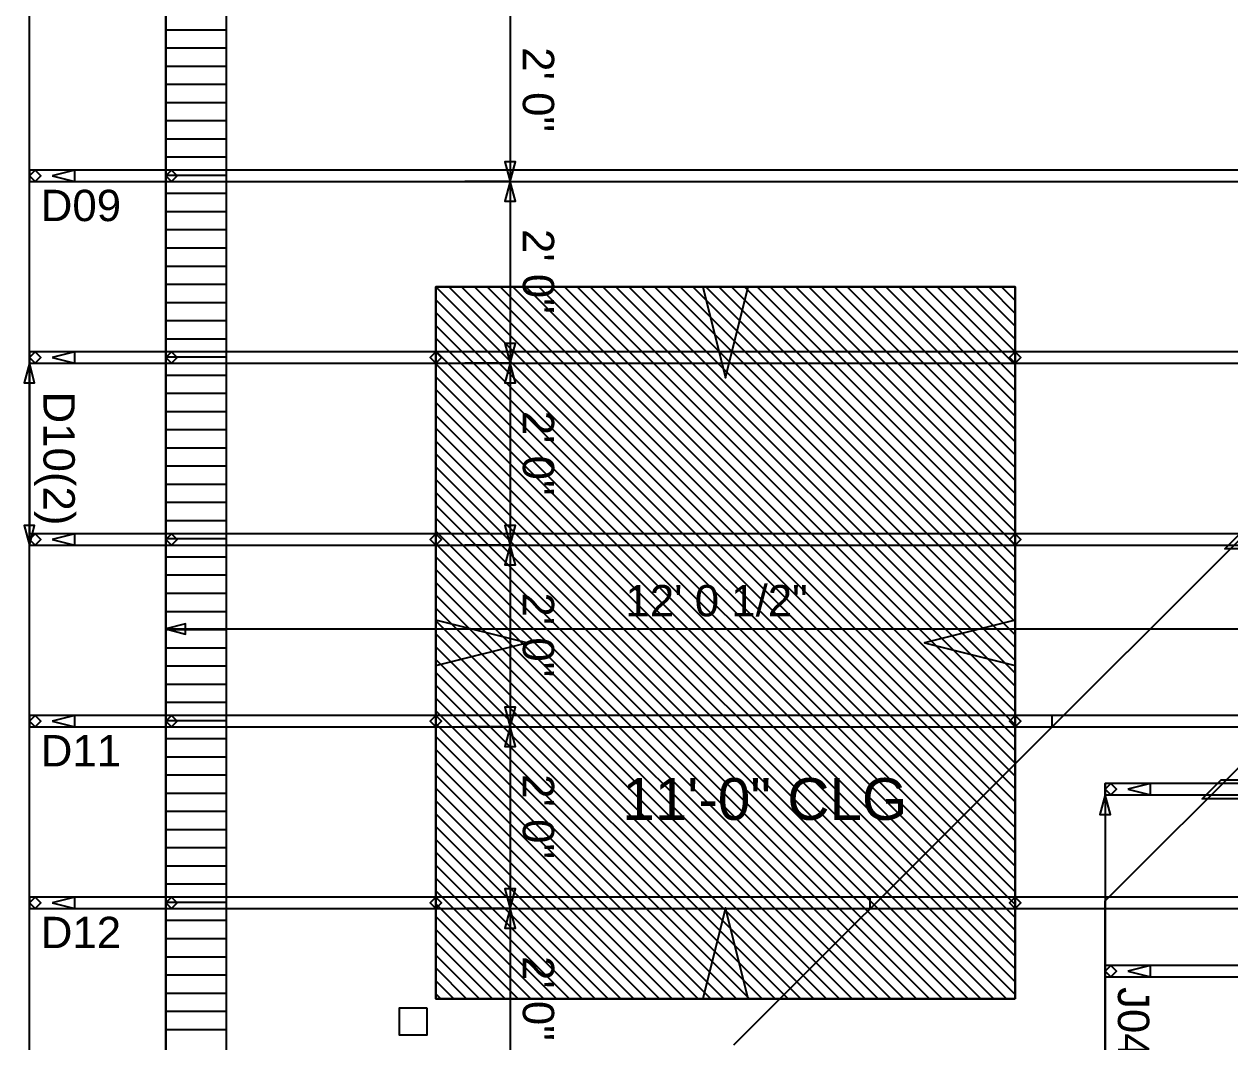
# Model space of a CAD drawing. Header units: inches. Extents: x -25328 to 8149, y -5530 to 4336.
# Drawn here: x 1079.4 to 1238.5, y 2667.5 to 2801.9 of the extents above; entities that cross this region are included whole.
import ezdxf

# ---------------------------------------------------------------- set-up
doc = ezdxf.new("R2010")
doc.units = ezdxf.units.IN
doc.header["$LTSCALE"] = 16
doc.header["$MEASUREMENT"] = 0
doc.layers.get('0').update_dxf_attribs({"linetype": 'CONTINUOUS'})
for name, color, linetype in [('1st_Floor_Labels_Engineering_Mem', 7, 'CONTINUOUS'), ('1st_Floor_Objects_Dimensions', 7, 'CONTINUOUS'), ('1st_Floor_Objects_Interference', 7, 'CONTINUOUS'), ('1st_Floor_Objects_Non-Associativ', 7, 'CONTINUOUS'), ('1st_Floor_Objects_Planes', 7, 'CONTINUOUS'), ('1st_Floor_Objects_Roof_Framing', 40, 'CONTINUOUS'), ('1st_Floor_Objects_Roof_Truss', 40, 'CONTINUOUS'), ('1st_Floor_Objects_Walls', 7, 'CONTINUOUS')]:
    doc.layers.add(name, color=color, linetype=linetype)
doc.styles.add('ARIAL', font='arial.ttf', dxfattribs={"height": 13.333333})

msp = doc.modelspace()

# ---------------------------------------------------------------- linework, layer by layer
at = {"layer": '1st_Floor_Labels_Engineering_Mem', "color": 7}
for p, q in [((1080.05611888, 2757.08588153), (1080.05611888, 2733.08588153)), ((1222.05619517, 2700.08615618), (1222.05619517, 2652.08615618))]:
    msp.add_line(p, q, dxfattribs=at)
for points in [[(1080.05611888, 2757.08588153), (1079.36159983, 2754.49397784), (1080.75063792, 2754.49397784), (1080.05611888, 2757.08588153)], [(1080.05611888, 2733.08588153), (1080.75063792, 2735.67778521), (1079.36159983, 2735.67778521), (1080.05611888, 2733.08588153)], [(1222.05619517, 2700.08615618), (1221.36167613, 2697.4942525), (1222.75071421, 2697.4942525), (1222.05619517, 2700.08615618)]]:
    msp.add_lwpolyline(points, close=True, dxfattribs=at).dxf.unprotected_set("ltscale", 0)
at = {"layer": '1st_Floor_Objects_Dimensions', "color": 7}
for p, q in [((1143.51589671, 2805.08583575), (1143.51589671, 2781.08588153)), ((1143.51589671, 2781.08588153), (1137.51589671, 2781.08588153)), ((1143.51589671, 2781.08588153), (1137.51589671, 2781.08588153)), ((1143.51589671, 2781.08588153), (1149.51589671, 2781.08588153)), ((1143.51589671, 2781.08588153), (1143.51589671, 2757.08588153)), ((1143.51589671, 2781.08588153), (1149.51589671, 2781.08588153)), ((1143.51589671, 2757.08588153), (1137.51589671, 2757.08588153)), ((1143.51589671, 2757.08588153), (1137.51589671, 2757.08588153)), ((1143.51589671, 2757.08588153), (1149.51589671, 2757.08588153)), ((1143.51589671, 2757.08588153), (1143.51589671, 2733.08588153)), ((1143.51589671, 2757.08588153), (1149.51589671, 2757.08588153)), ((1143.51589671, 2733.08588153), (1137.51589671, 2733.08588153)), ((1143.51589671, 2733.08588153), (1137.51589671, 2733.08588153)), ((1143.51589671, 2733.08588153), (1149.51589671, 2733.08588153)), ((1143.51589671, 2733.08588153), (1143.51589671, 2709.08583575)), ((1143.51589671, 2733.08588153), (1149.51589671, 2733.08588153)), ((1098.05621043, 2722.00337725), (1098.05621043, 2728.00333148)), ((1098.05621043, 2722.00337725), (1098.05621043, 2716.00337725)), ((1098.05621043, 2722.00337725), (1242.55608836, 2722.00337725)), ((1143.51589671, 2709.08583575), (1137.51589671, 2709.08583575)), ((1143.51589671, 2709.08583575), (1137.51589671, 2709.08583575)), ((1143.51589671, 2709.08583575), (1149.51589671, 2709.08583575)), ((1143.51589671, 2709.08583575), (1143.51589671, 2685.08588153)), ((1143.51589671, 2709.08583575), (1149.51589671, 2709.08583575)), ((1143.51589671, 2685.08588153), (1137.51589671, 2685.08588153)), ((1143.51589671, 2685.08588153), (1137.51589671, 2685.08588153)), ((1143.51589671, 2685.08588153), (1149.51589671, 2685.08588153)), ((1143.51589671, 2685.08588153), (1143.51589671, 2661.08588153)), ((1143.51589671, 2685.08588153), (1149.51589671, 2685.08588153))]:
    msp.add_line(p, q, dxfattribs=at)
for points in [[(1143.51589671, 2781.08588153), (1144.21041575, 2783.67778521), (1142.82137767, 2783.67778521), (1143.51589671, 2781.08588153)], [(1143.51589671, 2781.08588153), (1142.82137767, 2778.49397784), (1144.21041575, 2778.49397784), (1143.51589671, 2781.08588153)], [(1143.51589671, 2757.08588153), (1144.21041575, 2759.67778521), (1142.82137767, 2759.67778521), (1143.51589671, 2757.08588153)], [(1143.51589671, 2757.08588153), (1142.82137767, 2754.49397784), (1144.21041575, 2754.49397784), (1143.51589671, 2757.08588153)], [(1143.51589671, 2733.08588153), (1144.21041575, 2735.67778521), (1142.82137767, 2735.67778521), (1143.51589671, 2733.08588153)], [(1143.51589671, 2733.08588153), (1142.82137767, 2730.49397784), (1144.21041575, 2730.49397784), (1143.51589671, 2733.08588153)], [(1098.05621043, 2722.00337725), (1100.64806834, 2721.30885821), (1100.64806834, 2722.6978963), (1098.05621043, 2722.00337725)], [(1143.51589671, 2709.08583575), (1144.21041575, 2711.67773944), (1142.82137767, 2711.67773944), (1143.51589671, 2709.08583575)], [(1143.51589671, 2709.08583575), (1142.82137767, 2706.49393206), (1144.21041575, 2706.49393206), (1143.51589671, 2709.08583575)], [(1143.51589671, 2685.08588153), (1144.21041575, 2687.67778521), (1142.82137767, 2687.67778521), (1143.51589671, 2685.08588153)], [(1143.51589671, 2685.08588153), (1142.82137767, 2682.49397784), (1144.21041575, 2682.49397784), (1143.51589671, 2685.08588153)]]:
    msp.add_lwpolyline(points, close=True, dxfattribs=at).dxf.unprotected_set("ltscale", 0)
at = {"layer": '1st_Floor_Objects_Interference', "color": 7}
for points in [[(1242.3061494, 2735.08589678), (1242.3061494, 2732.58586627), (1237.84872142, 2732.58586627), (1240.34875193, 2735.08594256)], [(1240.55625621, 2702.08617144), (1240.55625621, 2699.58614092), (1234.84899607, 2699.58614092), (1237.34902659, 2702.08617144)]]:
    msp.add_lwpolyline(points, close=True, dxfattribs=at).dxf.unprotected_set("ltscale", 0)
at = {"layer": '1st_Floor_Objects_Non-Associativ', "color": 7}
for p, q in [((1133.71215525, 2767.18286639), (1210.19448558, 2690.70049029)), ((1135.40716258, 2767.184789), (1210.19448558, 2692.39751177)), ((1137.10418406, 2767.184789), (1210.19448558, 2694.09453326)), ((1138.80120555, 2767.184789), (1210.19448558, 2695.79155474)), ((1140.49822703, 2767.184789), (1210.19448558, 2697.48857623)), ((1142.19524852, 2767.184789), (1210.19448558, 2699.18559771)), ((1143.89227, 2767.184789), (1210.19448558, 2700.8826192)), ((1145.58938304, 2767.184789), (1210.19448558, 2702.57964068)), ((1147.28631297, 2767.184789), (1210.19448558, 2704.27666216)), ((1148.98333445, 2767.184789), (1210.19448558, 2705.97368365)), ((1150.68035594, 2767.184789), (1210.19448558, 2707.67070513)), ((1152.37737742, 2767.184789), (1210.19448558, 2709.36772662)), ((1154.07439891, 2767.184789), (1210.19448558, 2711.0647481)), ((1155.77142039, 2767.184789), (1210.19448558, 2712.76176959)), ((1157.46844188, 2767.184789), (1210.19448558, 2714.45879107)), ((1159.16550914, 2767.184789), (1210.19448558, 2716.15581256)), ((1160.86253062, 2767.184789), (1210.19448558, 2717.85283404)), ((1162.55955211, 2767.184789), (1210.19448558, 2719.54985552)), ((1164.25657359, 2767.184789), (1210.19448558, 2721.24687701)), ((1165.95359507, 2767.184789), (1210.19448558, 2722.94389849)), ((1167.65066233, 2767.184789), (1210.19448558, 2724.64091998)), ((1169.34768382, 2767.184789), (1210.19448558, 2726.33794146)), ((1171.0447053, 2767.184789), (1210.19448558, 2728.03496295)), ((1172.74172679, 2767.184789), (1210.19448558, 2729.73198443)), ((1174.43874827, 2767.184789), (1210.19448558, 2731.42900591)), ((1176.13576976, 2767.184789), (1210.19448558, 2733.1260274)), ((1177.83279124, 2767.184789), (1210.19448558, 2734.82304888)), ((1179.52981273, 2767.184789), (1210.19448558, 2736.52007037)), ((1181.22683421, 2767.184789), (1210.19448558, 2738.21709185)), ((1182.92385569, 2767.184789), (1210.19448558, 2739.91411334)), ((1184.62087718, 2767.184789), (1210.19448558, 2741.61113482)), ((1186.31789866, 2767.184789), (1210.19448558, 2743.30815631)), ((1188.01492015, 2767.184789), (1210.19448558, 2745.00517779)), ((1189.71194163, 2767.184789), (1210.19448558, 2746.70219927)), ((1191.40896312, 2767.184789), (1210.19448558, 2748.39922076)), ((1193.1059846, 2767.184789), (1210.19448558, 2750.09624224)), ((1194.80300608, 2767.184789), (1210.19448558, 2751.79326373)), ((1196.50002757, 2767.184789), (1210.19448558, 2753.49028521)), ((1198.19704905, 2767.184789), (1210.19448558, 2755.1873067)), ((1199.89407054, 2767.184789), (1210.19448558, 2756.88432818)), ((1201.59104625, 2767.184789), (1210.19448558, 2758.58134966)), ((1203.28806773, 2767.184789), (1210.19448558, 2760.27837115)), ((1204.98508921, 2767.184789), (1210.19448558, 2761.97539263)), ((1206.6821107, 2767.184789), (1210.19448558, 2763.67241412)), ((1208.37913218, 2767.184789), (1210.19448558, 2765.3694356)), ((1210.07615367, 2767.184789), (1210.19448558, 2767.06645709)), ((1133.71215525, 2765.4858449), (1210.19448558, 2689.00346881)), ((1133.71215525, 2763.78882342), (1210.19448558, 2687.30644732)), ((1133.71215525, 2762.09180194), (1210.19448558, 2685.60942584)), ((1133.71215525, 2760.39478045), (1210.19448558, 2683.91240435)), ((1133.71215525, 2758.69775897), (1210.19448558, 2682.21538287)), ((1133.71215525, 2757.00073748), (1210.19448558, 2680.51836138)), ((1133.71215525, 2755.303716), (1210.19448558, 2678.8213399)), ((1133.71215525, 2753.60669451), (1210.19448558, 2677.12431841)), ((1133.71215525, 2751.90967303), (1210.19448558, 2675.42729693)), ((1133.71215525, 2750.21265154), (1210.19448558, 2673.73027545)), ((1133.71215525, 2748.51563006), (1209.04586497, 2673.18187457)), ((1133.71215525, 2746.81860858), (1207.34884349, 2673.18187457)), ((1133.71215525, 2745.12158709), (1205.651822, 2673.18187457)), ((1133.71215525, 2743.42456561), (1203.95480052, 2673.18187457)), ((1133.71215525, 2741.72754412), (1202.25777903, 2673.18187457)), ((1133.71215525, 2740.03052264), (1200.56075755, 2673.18187457)), ((1133.71215525, 2738.33350115), (1198.86373607, 2673.18187457)), ((1133.71215525, 2736.63647967), (1197.16671458, 2673.18187457)), ((1133.71215525, 2734.93945819), (1195.4696931, 2673.18187457)), ((1133.71215525, 2733.2424367), (1193.77267161, 2673.18187457)), ((1133.71215525, 2731.54541522), (1192.07565013, 2673.18187457)), ((1133.71215525, 2729.84839373), (1190.37862864, 2673.18187457)), ((1133.71215525, 2728.15137225), (1188.68160716, 2673.18187457)), ((1133.71215525, 2726.45435076), (1186.98458567, 2673.18187457)), ((1133.71215525, 2724.75732928), (1185.28756419, 2673.18187457)), ((1133.71215525, 2723.06030779), (1183.59054271, 2673.18187457)), ((1133.71215525, 2721.36328631), (1181.89352122, 2673.18187457)), ((1133.71215525, 2719.66626483), (1180.19649974, 2673.18187457)), ((1133.71215525, 2717.96924334), (1178.49947825, 2673.18187457)), ((1133.71215525, 2716.27222186), (1176.80245677, 2673.18187457)), ((1133.71215525, 2714.57520037), (1175.10543528, 2673.18187457)), ((1133.71215525, 2712.87817889), (1173.4084138, 2673.18187457)), ((1133.71215525, 2711.1811574), (1171.71139232, 2673.18187457)), ((1133.71215525, 2709.48413592), (1170.01437083, 2673.18187457)), ((1133.71215525, 2707.78711444), (1168.31734935, 2673.18187457)), ((1133.71215525, 2706.09009295), (1166.62032786, 2673.18187457)), ((1133.71215525, 2704.39307147), (1164.92330638, 2673.18187457)), ((1133.71215525, 2702.69604998), (1163.22628489, 2673.18187457)), ((1133.71215525, 2700.9990285), (1161.52926341, 2673.18187457)), ((1133.71215525, 2699.30200701), (1159.83224192, 2673.18187457)), ((1133.71215525, 2697.60498553), (1158.13522044, 2673.18187457)), ((1133.71215525, 2695.90796404), (1156.43819896, 2673.18187457)), ((1133.71215525, 2694.21094256), (1154.74117747, 2673.18187457)), ((1133.71215525, 2692.51392108), (1153.04415599, 2673.18187457)), ((1133.71215525, 2690.81689959), (1151.3471345, 2673.18187457)), ((1133.71215525, 2689.11987811), (1149.65011302, 2673.18187457)), ((1133.71215525, 2687.42285662), (1147.95309153, 2673.18187457)), ((1133.71215525, 2685.72583514), (1146.25607005, 2673.18187457)), ((1133.71215525, 2684.02881365), (1144.55904857, 2673.18187457)), ((1133.71215525, 2682.33179217), (1142.86202708, 2673.18187457)), ((1133.71215525, 2680.63477069), (1141.1650056, 2673.18187457)), ((1133.71215525, 2678.93770342), (1139.46798411, 2673.18187457)), ((1133.71215525, 2677.24068194), (1137.77096263, 2673.18187457)), ((1133.71215525, 2675.54366046), (1136.07394114, 2673.18187457)), ((1133.71215525, 2673.84663897), (1134.37691966, 2673.18187457))]:
    msp.add_line(p, q, dxfattribs=at)
msp.add_lwpolyline([(1210.19448558, 2673.18187457), (1133.71215525, 2673.18187457), (1133.71215525, 2767.184789), (1210.19448558, 2767.184789)], close=True, dxfattribs=at).dxf.unprotected_set("ltscale", 0)
at = {"layer": '1st_Floor_Objects_Planes', "color": 70}
for p, q in [((1080.05602732, 2539.08586627), (1080.05593577, 3211.08595782)), ((1080.05621043, 2539.0860036), (1080.05602732, 3211.08595782)), ((1398.55590525, 2892.58603411), (1173.0560731, 2667.08624774)), ((1173.05616465, 2667.08620196), (1398.55590525, 2892.58603411)), ((1222.05619517, 2686.08614092), (1415.05654612, 2879.08653765)), ((1222.05619517, 2686.08641558), (1222.05619517, 2550.08633929)), ((1222.05619517, 2550.08620196), (1222.05619517, 2686.08614092))]:
    msp.add_line(p, q, dxfattribs=at)
at = {"layer": '1st_Floor_Objects_Planes', "color": 7}
for p, q in [((1098.05611888, 2557.08604937), (1098.05602732, 3193.08595782)), ((1133.71215525, 2673.18187457), (1133.71215525, 2767.184789)), ((1133.71215525, 2767.184789), (1210.19448558, 2767.184789)), ((1168.95332042, 2767.184789), (1171.95332042, 2755.184789)), ((1174.95332042, 2767.184789), (1168.95332042, 2767.184789)), ((1171.95332042, 2755.184789), (1174.95332042, 2767.184789)), ((1210.19448558, 2767.184789), (1210.19448558, 2673.18187457)), ((1145.71215525, 2720.18330889), (1133.71215525, 2723.18330889)), ((1133.71215525, 2723.18330889), (1133.71215525, 2717.18330889)), ((1145.71215525, 2720.18330889), (1133.71215525, 2723.18330889)), ((1133.71215525, 2723.18330889), (1133.71215525, 2717.18330889)), ((1210.19448558, 2723.18330889), (1198.19448558, 2720.18330889)), ((1210.19448558, 2717.18330889), (1210.19448558, 2723.18330889)), ((1133.71215525, 2717.18330889), (1145.71215525, 2720.18330889)), ((1133.71215525, 2717.18330889), (1145.71215525, 2720.18330889)), ((1198.19448558, 2720.18330889), (1210.19448558, 2717.18330889)), ((1171.95332042, 2685.18187457), (1168.95332042, 2673.18187457)), ((1174.95332042, 2673.18187457), (1171.95332042, 2685.18187457)), ((1210.19448558, 2673.18187457), (1133.71215525, 2673.18187457)), ((1168.95332042, 2673.18187457), (1174.95332042, 2673.18187457))]:
    msp.add_line(p, q, dxfattribs=at)
at = {"layer": '1st_Floor_Objects_Planes', "color": 210}
for p, q in [((1133.71215525, 2767.184789), (1133.71215525, 2673.18187457)), ((1210.19448558, 2767.184789), (1133.71215525, 2767.184789)), ((1210.19448558, 2673.18187457), (1210.19448558, 2767.184789)), ((1133.71215525, 2673.18187457), (1210.19448558, 2673.18187457))]:
    msp.add_line(p, q, dxfattribs=at)
at = {"layer": '1st_Floor_Objects_Planes', "color": 7}
for points in [[(1168.95332042, 2767.184789), (1171.95332042, 2755.184789), (1174.95332042, 2767.184789)], [(1133.71215525, 2717.18330889), (1145.71215525, 2720.18330889), (1133.71215525, 2723.18330889)], [(1133.71215525, 2717.18330889), (1145.71215525, 2720.18330889), (1133.71215525, 2723.18330889)], [(1210.19448558, 2723.18330889), (1198.19448558, 2720.18330889), (1210.19448558, 2717.18330889)], [(1174.95332042, 2673.18187457), (1171.95332042, 2685.18187457), (1168.95332042, 2673.18187457)], [(1132.51217357, 2671.98189288), (1132.51217357, 2668.38190203), (1128.91213694, 2668.38190203), (1128.91213694, 2671.98189288)]]:
    msp.add_lwpolyline(points, close=True, dxfattribs=at).dxf.unprotected_set("ltscale", 0)
at = {"layer": '1st_Floor_Objects_Roof_Framing', "color": 40}
for points in [[(1080.05602732, 2781.83588153), (1080.80602732, 2782.58588153), (1081.55602732, 2781.83588153), (1080.80602732, 2781.08588153)], [(1083.05602732, 2781.83588153), (1086.05602732, 2781.08588153), (1086.05602732, 2782.58588153)], [(1098.05602732, 2781.83588153), (1098.80602732, 2782.58588153), (1099.55602732, 2781.83588153), (1098.80602732, 2781.08588153)], [(1080.05602732, 2757.83588153), (1080.80602732, 2758.58588153), (1081.55602732, 2757.83588153), (1080.80602732, 2757.08588153)], [(1083.05602732, 2757.83588153), (1086.05602732, 2757.08588153), (1086.05602732, 2758.58588153)], [(1098.05602732, 2757.83588153), (1098.80602732, 2758.58588153), (1099.55602732, 2757.83588153), (1098.80602732, 2757.08588153)], [(1133.71215525, 2758.58588153), (1132.96215525, 2757.83588153), (1133.71215525, 2757.08588153), (1134.46215525, 2757.83588153)], [(1210.1944398, 2758.58588153), (1209.4444398, 2757.83588153), (1210.1944398, 2757.08588153), (1210.9444398, 2757.83588153)], [(1080.05602732, 2733.83588153), (1080.80602732, 2734.58588153), (1081.55602732, 2733.83588153), (1080.80602732, 2733.08588153)], [(1083.05602732, 2733.83588153), (1086.05602732, 2733.08588153), (1086.05602732, 2734.58588153)], [(1098.05602732, 2733.83588153), (1098.80602732, 2734.58588153), (1099.55602732, 2733.83588153), (1098.80602732, 2733.08588153)], [(1133.71215525, 2734.58588153), (1132.96215525, 2733.83588153), (1133.71215525, 2733.08588153), (1134.46215525, 2733.83588153)], [(1210.1944398, 2734.58588153), (1209.4444398, 2733.83588153), (1210.1944398, 2733.08588153), (1210.9444398, 2733.83588153)], [(1080.05602732, 2709.83583575), (1080.80602732, 2710.58583575), (1081.55602732, 2709.83583575), (1080.80602732, 2709.08583575)], [(1083.05602732, 2709.83583575), (1086.05602732, 2709.08583575), (1086.05602732, 2710.58583575)], [(1098.05602732, 2709.83583575), (1098.80602732, 2710.58583575), (1099.55602732, 2709.83583575), (1098.80602732, 2709.08583575)], [(1133.71215525, 2710.58583575), (1132.96215525, 2709.83583575), (1133.71215525, 2709.08583575), (1134.46215525, 2709.83583575)], [(1210.1944398, 2710.58583575), (1209.4444398, 2709.83583575), (1210.1944398, 2709.08583575), (1210.9444398, 2709.83583575)], [(1222.05619517, 2700.83615618), (1222.80619517, 2701.58615618), (1223.55619517, 2700.83615618), (1222.80619517, 2700.08615618)], [(1225.05619517, 2700.83615618), (1228.05619517, 2700.08615618), (1228.05619517, 2701.58615618)], [(1080.05602732, 2685.83583575), (1080.80602732, 2686.58583575), (1081.55602732, 2685.83583575), (1080.80602732, 2685.08583575)], [(1083.05602732, 2685.83588153), (1086.05602732, 2685.08583575), (1086.05602732, 2686.58583575)], [(1098.05602732, 2685.83583575), (1098.80602732, 2686.58583575), (1099.55602732, 2685.83583575), (1098.80602732, 2685.08583575)], [(1133.71215525, 2686.58583575), (1132.96215525, 2685.83583575), (1133.71215525, 2685.08583575), (1134.46215525, 2685.83583575)], [(1210.1944398, 2686.58583575), (1209.4444398, 2685.83583575), (1210.1944398, 2685.08583575), (1210.9444398, 2685.83583575)], [(1222.05619517, 2676.83615618), (1222.80619517, 2677.58615618), (1223.55619517, 2676.83615618), (1222.80619517, 2676.08615618)], [(1225.05619517, 2676.83615618), (1228.05619517, 2676.08615618), (1228.05619517, 2677.58615618)]]:
    msp.add_lwpolyline(points, close=True, dxfattribs=at).dxf.unprotected_set("ltscale", 0)
at = {"layer": '1st_Floor_Objects_Roof_Truss', "color": 40}
for p, q in [((1080.05602732, 2781.08588153), (1080.05602732, 2782.58588153)), ((1098.05602732, 2781.08588153), (1098.05602732, 2782.58588153)), ((1080.05602732, 2757.08588153), (1080.05602732, 2758.58588153)), ((1133.71215525, 2757.08588153), (1133.71215525, 2758.58588153)), ((1133.71215525, 2757.08588153), (1133.71215525, 2758.58588153)), ((1133.71215525, 2757.08588153), (1133.71215525, 2758.58588153)), ((1210.1944398, 2757.08588153), (1210.1944398, 2758.58588153)), ((1210.1944398, 2757.08588153), (1210.1944398, 2758.58588153)), ((1210.1944398, 2757.08588153), (1210.1944398, 2758.58588153)), ((1210.1944398, 2757.08588153), (1210.1944398, 2758.58588153)), ((1080.05602732, 2733.08588153), (1080.05602732, 2734.58588153)), ((1133.71215525, 2733.08588153), (1133.71215525, 2734.58588153)), ((1133.71215525, 2733.08588153), (1133.71215525, 2734.58588153)), ((1133.71215525, 2733.08588153), (1133.71215525, 2734.58588153)), ((1210.1944398, 2733.08588153), (1210.1944398, 2734.58588153)), ((1210.1944398, 2733.08588153), (1210.1944398, 2734.58588153)), ((1210.1944398, 2733.08588153), (1210.1944398, 2734.58588153)), ((1210.1944398, 2733.08588153), (1210.1944398, 2734.58588153)), ((1133.71215525, 2709.08583575), (1133.71215525, 2710.58583575)), ((1133.71215525, 2709.08583575), (1133.71215525, 2710.58583575)), ((1133.71215525, 2709.08583575), (1133.71215525, 2710.58583575)), ((1210.1944398, 2709.08583575), (1210.1944398, 2710.58583575)), ((1210.1944398, 2709.08583575), (1210.1944398, 2710.58583575)), ((1210.1944398, 2709.08583575), (1210.1944398, 2710.58583575)), ((1210.1944398, 2709.08583575), (1210.1944398, 2710.58583575)), ((1215.05570689, 2709.08583575), (1215.05570689, 2710.58583575)), ((1215.05570689, 2709.08583575), (1215.05570689, 2710.58583575)), ((1222.05619517, 2700.08615618), (1222.05619517, 2701.58615618)), ((1133.71215525, 2685.08588153), (1133.71215525, 2686.58588153)), ((1133.71215525, 2685.08588153), (1133.71215525, 2686.58588153)), ((1133.71215525, 2685.08588153), (1133.71215525, 2686.58588153)), ((1191.05575267, 2685.08588153), (1191.05575267, 2686.58588153)), ((1191.05575267, 2685.08588153), (1191.05575267, 2686.58588153)), ((1210.1944398, 2685.08588153), (1210.1944398, 2686.58588153)), ((1210.1944398, 2685.08588153), (1210.1944398, 2686.58588153)), ((1210.1944398, 2685.08588153), (1210.1944398, 2686.58588153)), ((1210.1944398, 2685.08588153), (1210.1944398, 2686.58588153)), ((1222.05619517, 2676.08615618), (1222.05619517, 2677.58615618))]:
    msp.add_line(p, q, dxfattribs=at)
for points in [[(1080.05602732, 2781.08588153), (1241.80613414, 2781.08588153), (1241.80613414, 2781.83588153), (1241.80613414, 2782.58588153), (1080.05602732, 2782.58588153), (1080.05602732, 2781.83588153)], [(1080.05602732, 2757.08588153), (1241.80613414, 2757.08588153), (1241.80613414, 2757.83588153), (1241.80613414, 2758.58588153), (1080.05602732, 2758.58588153), (1080.05602732, 2757.83588153)], [(1080.05602732, 2733.08588153), (1241.80613414, 2733.08588153), (1241.80613414, 2733.83588153), (1241.80613414, 2734.58588153), (1080.05602732, 2734.58588153), (1080.05602732, 2733.83588153)], [(1080.05602732, 2709.08583575), (1241.80613414, 2709.08583575), (1241.80613414, 2709.83583575), (1241.80613414, 2710.58583575), (1080.05602732, 2710.58583575), (1080.05602732, 2709.83583575)], [(1222.05619517, 2700.08615618), (1262.55619517, 2700.08615618), (1262.55619517, 2700.83615618), (1262.55619517, 2701.58615618), (1222.05619517, 2701.58615618), (1222.05619517, 2700.83615618)], [(1080.05602732, 2685.08588153), (1241.80613414, 2685.08588153), (1241.80613414, 2685.83588153), (1241.80613414, 2686.58588153), (1080.05602732, 2686.58588153), (1080.05602732, 2685.83588153)], [(1222.05619517, 2676.08615618), (1262.55619517, 2676.08615618), (1262.55619517, 2676.83615618), (1262.55619517, 2677.58615618), (1222.05619517, 2677.58615618), (1222.05619517, 2676.83615618)]]:
    msp.add_lwpolyline(points, close=True, dxfattribs=at).dxf.unprotected_set("ltscale", 0)
at = {"layer": '1st_Floor_Objects_Walls', "color": 7}
for p, q in [((1106.05608836, 2801.0889638), (1098.05621043, 2801.0889638)), ((1106.05608836, 2798.68895465), (1098.05621043, 2798.68895465)), ((1106.05608836, 2796.28894549), (1098.05621043, 2796.28894549)), ((1106.05608836, 2793.88893633), (1098.05621043, 2793.88893633)), ((1106.05608836, 2791.48892718), (1098.05621043, 2791.48892718)), ((1106.05608836, 2789.08891802), (1098.05621043, 2789.08891802)), ((1106.05608836, 2786.68890887), (1098.05621043, 2786.68890887)), ((1106.05608836, 2784.28889971), (1098.05621043, 2784.28889971)), ((1106.05608836, 2781.88889056), (1098.05621043, 2781.88889056)), ((1106.05608836, 2779.4888814), (1098.05621043, 2779.4888814)), ((1106.05608836, 2777.08887225), (1098.05621043, 2777.08887225)), ((1106.05608836, 2774.68886309), (1098.05621043, 2774.68886309)), ((1106.05608836, 2772.28885394), (1098.05621043, 2772.28885394)), ((1106.05608836, 2769.88884478), (1098.05621043, 2769.88884478)), ((1106.05608836, 2767.48883563), (1098.05621043, 2767.48883563)), ((1106.05608836, 2765.08882647), (1098.05621043, 2765.08882647)), ((1106.05608836, 2762.68881732), (1098.05621043, 2762.68881732)), ((1106.05608836, 2760.28880816), (1098.05621043, 2760.28880816)), ((1106.05608836, 2757.88879901), (1098.05621043, 2757.88879901)), ((1106.05608836, 2755.48878985), (1098.05621043, 2755.48878985)), ((1106.05608836, 2753.0887807), (1098.05621043, 2753.0887807)), ((1106.05608836, 2750.68877154), (1098.05621043, 2750.68877154)), ((1106.05608836, 2748.28876238), (1098.05621043, 2748.28876238)), ((1106.05608836, 2745.88875323), (1098.05621043, 2745.88875323)), ((1106.05608836, 2743.48874407), (1098.05621043, 2743.48874407)), ((1106.05608836, 2741.08873492), (1098.05621043, 2741.08873492)), ((1106.05608836, 2738.68872576), (1098.05621043, 2738.68872576)), ((1106.05608836, 2736.28871661), (1098.05621043, 2736.28871661)), ((1106.05608836, 2733.88870745), (1098.05621043, 2733.88870745)), ((1106.05608836, 2731.4886983), (1098.05621043, 2731.4886983)), ((1106.05608836, 2729.08868914), (1098.05621043, 2729.08868914)), ((1106.05608836, 2726.68867999), (1098.05621043, 2726.68867999)), ((1106.05608836, 2724.28867083), (1098.05621043, 2724.28867083)), ((1106.05608836, 2721.88866168), (1098.05621043, 2721.88866168)), ((1106.05608836, 2719.48865252), (1098.05621043, 2719.48865252)), ((1106.05608836, 2717.08864337), (1098.05621043, 2717.08864337)), ((1106.05608836, 2714.68863421), (1098.05621043, 2714.68863421)), ((1106.05608836, 2712.28862506), (1098.05621043, 2712.28862506)), ((1106.05608836, 2709.8886159), (1098.05621043, 2709.8886159)), ((1106.05608836, 2707.48860674), (1098.05621043, 2707.48860674)), ((1106.05608836, 2705.08859759), (1098.05621043, 2705.08859759)), ((1106.05608836, 2702.68858843), (1098.05621043, 2702.68858843)), ((1106.05608836, 2700.28857928), (1098.05621043, 2700.28857928)), ((1106.05608836, 2697.88857012), (1098.05621043, 2697.88857012)), ((1106.05608836, 2695.48856097), (1098.05621043, 2695.48856097)), ((1106.05608836, 2693.08855181), (1098.05621043, 2693.08855181)), ((1106.05608836, 2690.68854266), (1098.05621043, 2690.68854266)), ((1106.05608836, 2688.2885335), (1098.05621043, 2688.2885335)), ((1106.05608836, 2685.88852435), (1098.05621043, 2685.88852435)), ((1106.05608836, 2683.48851519), (1098.05621043, 2683.48851519)), ((1106.05608836, 2681.08850604), (1098.05621043, 2681.08850604)), ((1106.05608836, 2678.68849688), (1098.05621043, 2678.68849688)), ((1106.05608836, 2676.28848773), (1098.05621043, 2676.28848773)), ((1106.05608836, 2673.88847857), (1098.05621043, 2673.88847857)), ((1106.05608836, 2671.48846942), (1098.05621043, 2671.48846942)), ((1106.05608836, 2669.08846026), (1098.05621043, 2669.08846026))]:
    msp.add_line(p, q, dxfattribs=at)
msp.add_lwpolyline([(1106.05608836, 2565.08611041), (1106.05599681, 3185.08562213), (1098.05611888, 3185.08562213), (1098.05621043, 2565.08611041)], close=True, dxfattribs=at).dxf.unprotected_set("ltscale", 0)
msp.add_lwpolyline([(1106.05608836, 2565.08611041), (1106.05599681, 3185.08562213), (1098.05611888, 3185.08562213), (1098.05621043, 2565.08611041)], close=True, dxfattribs=at).dxf.unprotected_set("ltscale", 0)

# ---------------------------------------------------------------- texts
at = {"color": 7, "insert": (1158.31383982, 2702.31409197), "char_height": 5.5200001, "attachment_point": 1, "rotation": 0.0000025045, "style": 'ARIAL'}
msp.add_mtext_static_columns(['11\'-0" CLG'], width=39.4947509766, gutter_width=1.2, height=5.5200001, dxfattribs=at)
at = {"layer": '1st_Floor_Labels_Engineering_Mem', "color": 7, "char_height": 4.139999986, "attachment_point": 1, "style": 'ARIAL'}
for s, insert, rotation in [('D09', (1081.55602732, 2779.99837237), 0.0000025045), ('D10(2)', (1086.051999, 2753.35254412), 270), ('D11', (1081.55602732, 2707.99832659), 0.0000025045), ('D12', (1081.55602732, 2683.99837237), 0.0000025045), ('J04(3)', (1227.87624827, 2674.72092181), 270)]:
    msp.add_mtext(s, dxfattribs=dict(at, insert=insert, rotation=rotation))
at = {"layer": '1st_Floor_Objects_Dimensions', "color": 7, "char_height": 4.139999986, "attachment_point": 1, "style": 'ARIAL'}
for s, insert, rotation in [('2\' 0" ', (1149.32427684, 2798.82330828), 270), ('2\' 0" ', (1149.32427684, 2774.82335406), 270), ('2\' 0" ', (1149.32427684, 2750.82335406), 270), ('12\' 0 1/2"', (1158.73530284, 2727.8117116), 0.0000025045), ('2\' 0" ', (1149.32427684, 2726.82330828), 270), ('2\' 0" ', (1149.32427684, 2702.82330828), 270), ('2\' 0" ', (1149.32427684, 2678.82335406), 270)]:
    msp.add_mtext(s, dxfattribs=dict(at, insert=insert, rotation=rotation))

doc.saveas('drawing.dxf')
